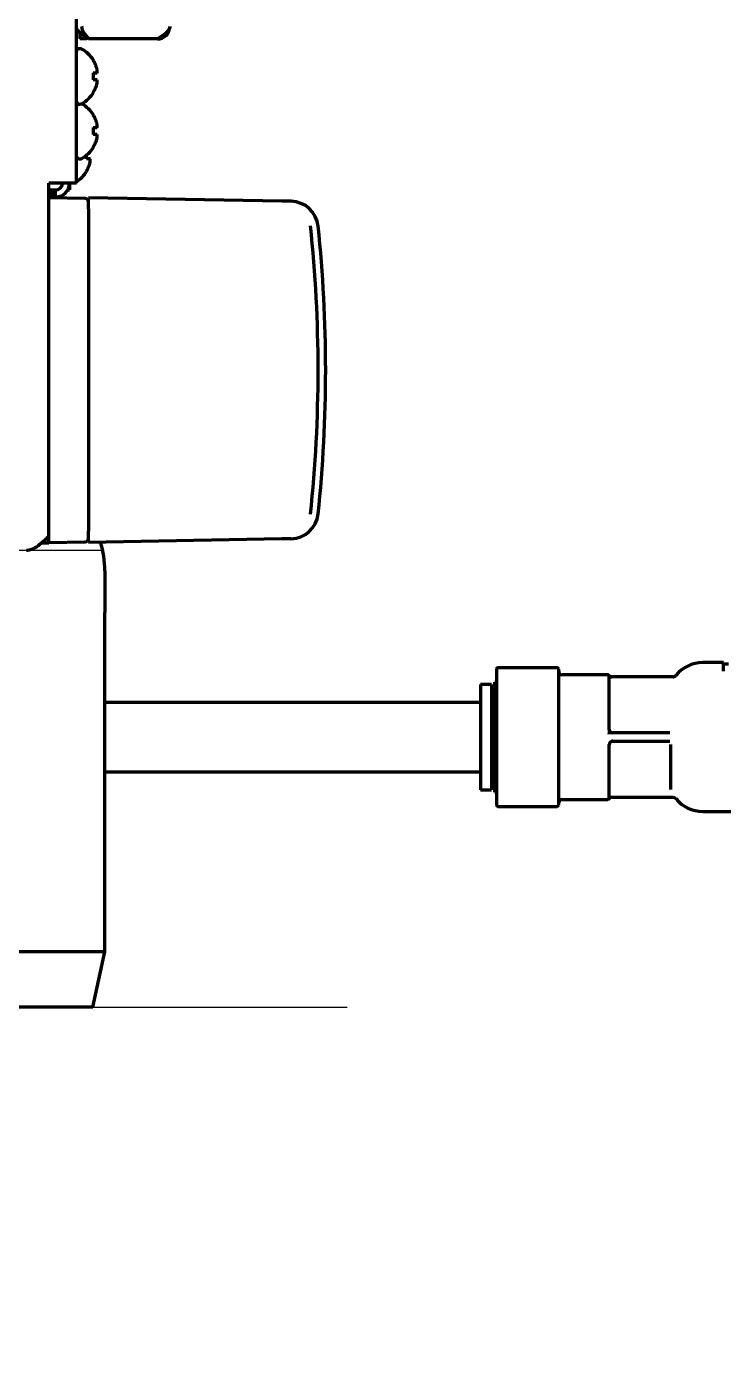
# Model space of a CAD drawing. Header units: inches. Extents: x -2405 to 7588, y 441 to 5654.
# Drawn here: x 1454.2 to 1554.9, y 2268.1 to 2459.7 of the extents above; entities that cross this region are included whole.
import ezdxf

# ---------------------------------------------------------------- set-up
doc = ezdxf.new("R2010")
doc.units = ezdxf.units.IN

# ---------------------------------------------------------------- blocks, each defined once
blk = doc.blocks.new('A$C0B5A562A')
at = {"color": 6}
for p, q in [((0, 50), (0, -50)), ((-50, 0), (50, 0))]:
    blk.add_line(p, q, dxfattribs=at)
blk = doc.blocks.new('A$C29D5572B')
at = {"color": 1}
for p, q in [((0, 50), (0, -50)), ((-50, 0), (50, 0))]:
    blk.add_line(p, q, dxfattribs=at)
blk = doc.blocks.new('A$C0F8E2EAE')
blk.add_blockref('A$C29D5572B', (0, 0))

msp = doc.modelspace()

# ---------------------------------------------------------------- linework, layer by layer
at = {"linetype": 'Continuous', "lineweight": 70}
for p, q in [((1461.42, 2437.13), (1461.42, 4088.62)), ((1461.92, 2458.73), (1462.06, 2458.73)), ((1461.92, 2458.73), (1461.92, 2457.93)), ((1462.02, 2456.53), (1461.82, 2456.53)), ((1462.92, 2457.93), (1461.92, 2457.93)), ((1473.12, 2457.93), (1463.22, 2457.93)), ((1463.86, 2454.83), (1463.9, 2454.83)), ((1463.9, 2450.23), (1463.86, 2450.23)), ((1461.82, 2448.53), (1462.02, 2448.53)), ((1462.22, 2448.57), (1462.21, 2448.58)), ((1463.86, 2446.93), (1463.9, 2446.93)), ((1463.9, 2442.33), (1463.86, 2442.33)), ((1461.82, 2440.63), (1462.02, 2440.63)), ((1462.9, 2438.83), (1462.86, 2438.83)), ((1457.42, 2386.13), (1457.42, 2437.13)), ((1459.42, 2437.13), (1457.42, 2437.13)), ((1457.42, 2436.13), (1458.42, 2436.13)), ((1457.92, 2436.13), (1458.42, 2436.13)), ((1457.92, 2435.13), (1457.92, 2436.13)), ((1458.42, 2435.13), (1458.42, 2436.13)), ((1461.42, 2437.13), (1459.42, 2437.13)), ((1460.15, 2436.13), (1460.42, 2436.13)), ((1460.42, 2437.12), (1460.42, 2436.13)), ((1457.92, 2435.13), (1457.41, 2435.13)), ((1462.68, 2434.91), (1457.42, 2435)), ((1457.92, 2435.13), (1458.42, 2435.13)), ((1463.17, 2434.63), (1463.12, 2434.63)), ((1491.08, 2434.52), (1463.17, 2435)), ((1463.17, 2433.4), (1463.17, 2435)), ((1463.17, 2433.4), (1463.17, 2386.85)), ((1492.42, 2434.49), (1491.08, 2434.52)), ((1457.42, 2385.25), (1457.42, 2386.13)), ((1457.42, 2385.13), (1457.42, 2386.11)), ((1463.12, 2385.63), (1463.17, 2385.63)), ((1463.17, 2385.25), (1463.17, 2386.85)), ((1491.08, 2385.74), (1463.17, 2385.25)), ((1492.42, 2385.76), (1491.08, 2385.74)), ((1457.42, 2385.13), (1456.3, 2385.13)), ((1457.42, 2385.25), (1462.68, 2385.34)), ((1465.53, 2381.13), (1465.53, 2375.13)), ((1465.53, 2326.13), (1465.53, 2375.11)), ((1522.07, 2366.93), (1522.07, 2347.33)), ((1530.87, 2367.13), (1522.27, 2367.13)), ((1531.07, 2347.33), (1531.07, 2366.93)), ((1554.87, 2367.88), (1551.87, 2367.88)), ((1554.87, 2366.64), (1554.87, 2367.88)), ((1555.59, 2367.68), (1554.87, 2367.68)), ((1519.77, 2364.73), (1519.77, 2349.54)), ((1521.37, 2364.73), (1519.77, 2364.73)), ((1521.37, 2364.73), (1521.37, 2349.54)), ((1521.87, 2349.18), (1521.87, 2365.08)), ((1522.07, 2365.08), (1521.87, 2365.08)), ((1538.17, 2366.13), (1531.57, 2366.13)), ((1538.37, 2358.18), (1538.37, 2365.86)), ((1547.58, 2365.83), (1538.74, 2365.83)), ((1547.58, 2365.82), (1538.74, 2365.82)), ((1521.87, 2362.95), (1521.37, 2362.95)), ((1519.77, 2362.13), (1465.53, 2362.13)), ((1547.14, 2357.73), (1538.87, 2357.73)), ((1538.37, 2348.39), (1538.37, 2356.07)), ((1538.87, 2356.53), (1547.14, 2356.53)), ((1547.25, 2349.54), (1547.25, 2356.05)), ((1465.53, 2352.13), (1519.77, 2352.13)), ((1521.37, 2351.3), (1521.87, 2351.3)), ((1519.77, 2349.54), (1519.77, 2349.53)), ((1519.77, 2349.53), (1521.37, 2349.53)), ((1521.37, 2349.54), (1521.37, 2349.53)), ((1521.87, 2349.18), (1522.07, 2349.18)), ((1522.27, 2347.13), (1530.87, 2347.13)), ((1531.57, 2348.13), (1538.17, 2348.13)), ((1538.74, 2348.44), (1547.58, 2348.44)), ((1538.74, 2348.43), (1547.58, 2348.43)), ((1551.87, 2346.38), (1576.87, 2346.38)), ((1465.53, 2326.13), (1435.53, 2326.13)), ((1463.78, 2318.13), (1465.53, 2326.13)), ((1463.78, 2318.13), (1437.28, 2318.13))]:
    msp.add_line(p, q, dxfattribs=at)
for centre, radius, start, end in [((1461.82, 2456.13), 0.4, 90, 180), ((1462.02, 2456.13), 0.4, 59.6988, 90), ((1459.8, 2452.33), 4.8, 31.5837, 59.6988), ((1460.12, 2452.53), 3.78, 0.0035, 7.6041), ((1460.12, 2452.53), 3.78, 352.3959, 359.9965), ((1461.82, 2448.93), 0.4, 180, 270), ((1459.8, 2452.73), 4.8, 300.3012, 328.4186), ((1461.82, 2448.23), 0.4, 118.9561, 180), ((1462.02, 2448.93), 0.4, 270, 300.3012), ((1459.8, 2444.43), 4.8, 31.5837, 59.6988), ((1460.12, 2444.63), 3.78, 0.0035, 7.6041), ((1460.12, 2444.63), 3.78, 352.3959, 359.9965), ((1461.82, 2441.03), 0.4, 180, 270), ((1459.8, 2444.83), 4.8, 300.3012, 328.4186), ((1459.12, 2441.13), 3.78, 352.3959, 359.9965), ((1462.02, 2441.03), 0.4, 270, 300.3012), ((1458.8, 2441.33), 4.8, 303.0822, 328.4186), ((1458.42, 2437.13), 1, 270, 0), ((1458.42, 2437.13), 2, 270, 0), ((1462.67, 2434.41), 0.5, 0, 89), ((1492.35, 2430.49), 4, 5.987, 89), ((1298.17, 2410.13), 199.25, 0, 5.987), ((1298.17, 2410.13), 199.25, 354.013, 0), ((1492.35, 2389.76), 4, 271, 354.013), ((1462.67, 2385.84), 0.5, 271, 0), ((1451.53, 2381.13), 14, 0, 17.2659), ((1522.27, 2366.93), 0.2, 90, 180), ((1530.87, 2366.93), 0.2, 0, 90), ((1531.57, 2366.63), 0.5, 180, 270), ((1551.87, 2362.88), 5, 90, 141.1508), ((1538.17, 2365.93), 0.2, 34.8499, 90), ((1538.74, 2366.33), 0.5, 214.8499, 270), ((1547.58, 2366.33), 0.5, 270, 321.1508), ((1538.87, 2358.23), 0.5, 180, 270), ((1538.87, 2356.03), 0.5, 90, 180), ((1522.27, 2347.33), 0.2, 180, 270), ((1530.87, 2347.33), 0.2, 270, 0), ((1531.57, 2347.63), 0.5, 90, 180), ((1538.17, 2348.33), 0.2, 270, 325.1501), ((1538.74, 2347.93), 0.5, 90, 145.1501), ((1547.58, 2347.93), 0.5, 38.8492, 90), ((1551.87, 2351.38), 5, 218.8492, 270)]:
    msp.add_arc(centre, radius, start, end, dxfattribs=at)
for centre, major_axis, ratio, start_param, end_param in [((1298.59, 2410.13), (0, -197.77), 0.999848, 1.465422, 1.67617), ((1538.87, 2356.07), (-0.5, 0), 0.936268, 4.712389, 5.872103)]:
    msp.add_ellipse(centre, major_axis=major_axis, ratio=ratio, start_param=start_param, end_param=end_param, dxfattribs=at)
for points, knots in [([(1463.22, 2457.93), (1463.1, 2458), (1462.98, 2458.08), (1462.75, 2458.23), (1462.64, 2458.3), (1462.42, 2458.45), (1462.32, 2458.53), (1462.12, 2458.68), (1462.03, 2458.75), (1461.86, 2458.9), (1461.79, 2458.98), (1461.66, 2459.13), (1461.6, 2459.2), (1461.51, 2459.35), (1461.48, 2459.43), (1461.43, 2459.58), (1461.42, 2459.65), (1461.42, 2459.73)], [0, 0, 0, 0, 0.125, 0.125, 0.25, 0.25, 0.375, 0.375, 0.5, 0.5, 0.625, 0.625, 0.75, 0.75, 0.875, 0.875, 1, 1, 1, 1]), ([(1463.86, 2453.03), (1463.99, 2453.03), (1464.1, 2453.03), (1464.23, 2453.03), (1464.27, 2453.03), (1464.35, 2453.03), (1464.38, 2453.03), (1464.41, 2453.03)], [0, 0, 0, 0, 0.5, 0.5, 0.75, 0.75, 1, 1, 1, 1]), ([(1463.86, 2450.23), (1463.99, 2450.43), (1464.1, 2450.64), (1464.23, 2450.97), (1464.27, 2451.08), (1464.35, 2451.3), (1464.38, 2451.41), (1464.41, 2451.53)], [0, 0, 0, 0, 0.5, 0.5, 0.75, 0.75, 1, 1, 1, 1]), ([(1463.86, 2445.13), (1463.99, 2445.13), (1464.1, 2445.13), (1464.23, 2445.13), (1464.27, 2445.13), (1464.35, 2445.13), (1464.38, 2445.13), (1464.41, 2445.13)], [0, 0, 0, 0, 0.5, 0.5, 0.75, 0.75, 1, 1, 1, 1]), ([(1463.86, 2442.33), (1463.99, 2442.53), (1464.1, 2442.74), (1464.23, 2443.07), (1464.27, 2443.18), (1464.35, 2443.4), (1464.38, 2443.51), (1464.41, 2443.63)], [0, 0, 0, 0, 0.5, 0.5, 0.75, 0.75, 1, 1, 1, 1]), ([(1462.86, 2438.83), (1462.99, 2439.03), (1463.1, 2439.24), (1463.23, 2439.57), (1463.27, 2439.68), (1463.35, 2439.9), (1463.38, 2440.01), (1463.41, 2440.13)], [0, 0, 0, 0, 0.5, 0.5, 0.75, 0.75, 1, 1, 1, 1]), ([(1457.42, 2435.4), (1457.46, 2435.35), (1457.63, 2435.2), (1457.79, 2435.13), (1457.92, 2435.13)], [0, 0, 0, 0, 0.249144, 1, 1, 1, 1]), ([(1538.33, 2366.03), (1538.33, 2366.03), (1538.33, 2366.02), (1538.34, 2366.01), (1538.34, 2366), (1538.35, 2365.98), (1538.35, 2365.97), (1538.35, 2365.96), (1538.36, 2365.95), (1538.36, 2365.93), (1538.36, 2365.92), (1538.37, 2365.9), (1538.37, 2365.89), (1538.37, 2365.88), (1538.37, 2365.87), (1538.37, 2365.86)], [0, 0, 0, 0, 0.25, 0.25, 0.5, 0.5, 0.625, 0.625, 0.75, 0.75, 0.875, 0.875, 0.9375, 0.9375, 1, 1, 1, 1]), ([(1538.37, 2358.18), (1538.37, 2358.17), (1538.37, 2358.16), (1538.37, 2358.14), (1538.37, 2358.12), (1538.36, 2358.09), (1538.36, 2358.06), (1538.36, 2358.01), (1538.35, 2357.98), (1538.35, 2357.93), (1538.35, 2357.9), (1538.34, 2357.85), (1538.34, 2357.82), (1538.34, 2357.77), (1538.34, 2357.74), (1538.33, 2357.66), (1538.33, 2357.6), (1538.33, 2357.55)], [0, 0, 0, 0, 0.0625, 0.0625, 0.125, 0.125, 0.25, 0.25, 0.375, 0.375, 0.5, 0.5, 0.625, 0.625, 0.75, 0.75, 1, 1, 1, 1]), ([(1538.37, 2348.39), (1538.37, 2348.38), (1538.37, 2348.38), (1538.37, 2348.36), (1538.37, 2348.36), (1538.36, 2348.34), (1538.36, 2348.33), (1538.36, 2348.31), (1538.35, 2348.3), (1538.35, 2348.28), (1538.35, 2348.27), (1538.34, 2348.26), (1538.34, 2348.26), (1538.34, 2348.25), (1538.34, 2348.24), (1538.33, 2348.23), (1538.33, 2348.23), (1538.33, 2348.22)], [0, 0, 0, 0, 0.0625, 0.0625, 0.125, 0.125, 0.25, 0.25, 0.375, 0.375, 0.5, 0.5, 0.625, 0.625, 0.75, 0.75, 1, 1, 1, 1])]:
    msp.add_open_spline(points, degree=3, knots=knots, dxfattribs=at)
for points in [[(1463.22, 2457.93), (1463.04, 2458.13), (1462.69, 2458.53), (1462.31, 2459.13), (1462.22, 2459.53), (1462.22, 2459.73)], [(1474.92, 2459.73), (1474.92, 2459.53), (1474.75, 2459.13), (1474.06, 2458.53), (1473.43, 2458.13), (1473.12, 2457.93)], [(1473.12, 2457.93), (1473.35, 2457.93), (1473.82, 2458.02), (1474.42, 2458.42), (1474.82, 2459.02), (1474.92, 2459.49), (1474.92, 2459.73)], [(1464.41, 2453.53), (1464.4, 2453.58), (1464.37, 2453.69), (1464.32, 2453.85), (1464.26, 2454.01), (1464.2, 2454.17), (1464.14, 2454.32), (1464.06, 2454.47), (1463.97, 2454.64), (1463.9, 2454.76), (1463.86, 2454.83)], [(1464.41, 2453.03), (1464.42, 2453.05), (1464.42, 2453.1), (1464.43, 2453.17), (1464.43, 2453.24), (1464.43, 2453.31), (1464.43, 2453.38), (1464.42, 2453.46), (1464.42, 2453.5), (1464.41, 2453.53)], [(1464.41, 2452.03), (1464.4, 2452.03), (1464.37, 2452.03), (1464.32, 2452.03), (1464.26, 2452.03), (1464.2, 2452.03), (1464.14, 2452.03), (1464.06, 2452.03), (1463.97, 2452.03), (1463.9, 2452.03), (1463.86, 2452.03)], [(1464.41, 2451.53), (1464.42, 2451.55), (1464.42, 2451.61), (1464.43, 2451.68), (1464.43, 2451.75), (1464.43, 2451.82), (1464.43, 2451.89), (1464.42, 2451.96), (1464.42, 2452), (1464.41, 2452.03)], [(1464.41, 2445.63), (1464.4, 2445.68), (1464.37, 2445.79), (1464.32, 2445.95), (1464.26, 2446.11), (1464.2, 2446.27), (1464.14, 2446.42), (1464.06, 2446.57), (1463.97, 2446.74), (1463.9, 2446.86), (1463.86, 2446.93)], [(1464.41, 2445.13), (1464.42, 2445.15), (1464.42, 2445.2), (1464.43, 2445.27), (1464.43, 2445.34), (1464.43, 2445.41), (1464.43, 2445.48), (1464.42, 2445.56), (1464.42, 2445.6), (1464.41, 2445.63)], [(1464.41, 2444.13), (1464.4, 2444.13), (1464.37, 2444.13), (1464.32, 2444.13), (1464.26, 2444.13), (1464.2, 2444.13), (1464.14, 2444.13), (1464.06, 2444.13), (1463.97, 2444.13), (1463.9, 2444.13), (1463.86, 2444.13)], [(1464.41, 2443.63), (1464.42, 2443.65), (1464.42, 2443.71), (1464.43, 2443.78), (1464.43, 2443.85), (1464.43, 2443.92), (1464.43, 2443.99), (1464.42, 2444.06), (1464.42, 2444.1), (1464.41, 2444.13)], [(1463.41, 2440.63), (1463.4, 2440.63), (1463.37, 2440.63), (1463.32, 2440.63), (1463.26, 2440.63), (1463.2, 2440.63), (1463.14, 2440.63), (1463.06, 2440.63), (1462.97, 2440.63), (1462.9, 2440.63), (1462.86, 2440.63)], [(1463.41, 2440.13), (1463.42, 2440.15), (1463.42, 2440.21), (1463.43, 2440.28), (1463.43, 2440.35), (1463.43, 2440.42), (1463.43, 2440.49), (1463.42, 2440.56), (1463.42, 2440.6), (1463.41, 2440.63)], [(1454.22, 2384.13), (1454.29, 2384.13), (1454.45, 2384.14), (1454.67, 2384.17), (1454.9, 2384.24), (1455.13, 2384.32), (1455.36, 2384.43), (1455.59, 2384.56), (1455.82, 2384.71), (1456.05, 2384.88), (1456.27, 2385.06), (1456.5, 2385.26), (1456.73, 2385.47), (1456.96, 2385.68), (1457.19, 2385.9), (1457.34, 2386.05), (1457.42, 2386.13)]]:
    msp.add_open_spline(points, degree=3, dxfattribs=at)

# ---------------------------------------------------------------- block references
for name, p in [('A$C0F8E2EAE', (1415.42, 2384.13)), ('A$C0B5A562A', (1450.53, 2318.13))]:
    msp.add_blockref(name, p)

doc.saveas('drawing.dxf')
